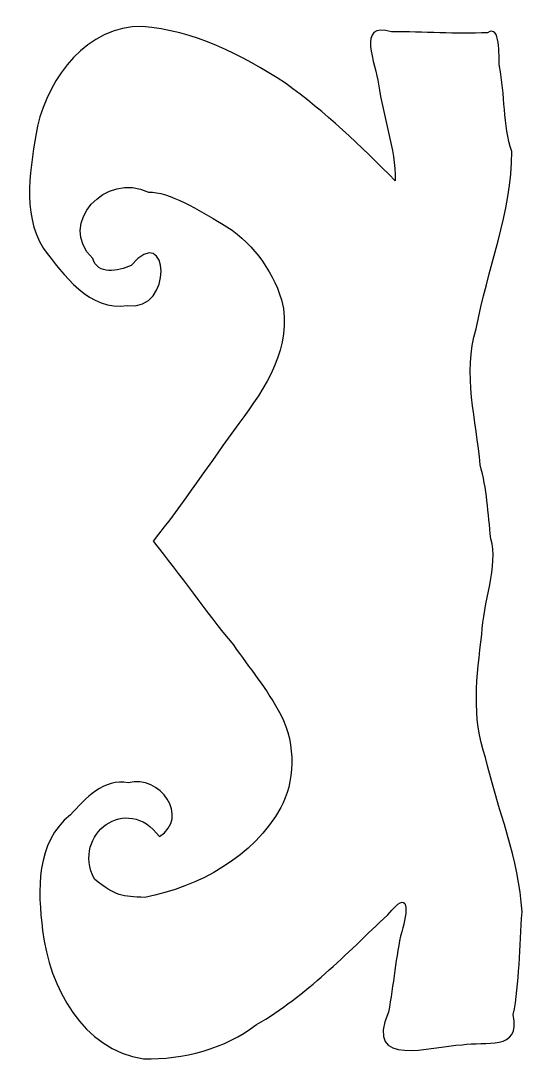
# Model space of a CAD drawing. Header units: centimetres. Extents: x -10.1 to 8.6, y -20.2 to 18.9.
import ezdxf

# ---------------------------------------------------------------- set-up
doc = ezdxf.new("R2010")
doc.units = ezdxf.units.CM
doc.header["$MEASUREMENT"] = 0
doc.layers.add('Layer 1', color=7, linetype='Continuous')

msp = doc.modelspace()

# ---------------------------------------------------------------- linework, layer by layer
at = {"layer": 'Layer 1'}
msp.add_open_spline([(-5.48379, -19.83815), (-7.76453, -19.50068), (-9.00403, -17.14804), (-9.25198, -15.05124), (-9.25198, -15.05124), (-9.43999, -13.56923), (-9.51193, -11.75795), (-8.2182, -10.74334), (-8.2182, -10.74334), (-7.67124, -10.13643), (-6.96067, -9.35631), (-6.05707, -9.54621), (-6.05707, -9.54621), (-4.8913, -9.22248), (-3.72929, -10.82111), (-4.89731, -11.55102), (-4.89731, -11.55102), (-6.08674, -9.91441), (-8.1883, -11.4594), (-7.32044, -13.13196), (-7.32044, -13.13196), (-6.51061, -13.78962), (-6.28458, -13.77412), (-5.44254, -13.81702), (-5.44254, -13.81702), (-3.43227, -13.42775), (-1.37569, -12.30148), (-0.36856, -10.45979), (-0.36856, -10.45979), (0.13285, -9.56965), (0.22602, -8.13901), (-0.37039, -7.00699), (-0.37039, -7.00699), (-0.86139, -6.06291), (-1.55338, -5.25486), (-2.13666, -4.40013), (-2.13666, -4.40013), (-3.18699, -3.15064), (-4.09988, -1.7976), (-5.13407, -0.53557), (-5.13407, -0.53557), (-4.01079, 0.86063), (-2.99498, 2.40567), (-1.92982, 3.85435), (-1.92982, 3.85435), (-0.94413, 5.16198), (0.10054, 6.73085), (-0.33708, 8.45776), (-0.33708, 8.45776), (-0.70663, 9.6286), (-1.48746, 10.6758), (-2.58156, 11.31139), (-2.58156, 11.31139), (-3.36822, 11.76379), (-4.54743, 12.51679), (-5.30064, 12.47045), (-5.30064, 12.47045), (-6.87319, 13.25995), (-8.7331, 11.3134), (-7.38218, 10.00086), (-7.38218, 10.00086), (-7.19288, 9.38112), (-6.45875, 9.51583), (-5.9475, 9.74646), (-5.9475, 9.74646), (-4.52509, 11.43698), (-4.35076, 7.97768), (-6.08992, 8.25193), (-6.08992, 8.25193), (-7.48985, 8.01658), (-8.48956, 9.39879), (-9.22523, 10.38035), (-9.22523, 10.38035), (-10.0621, 11.72003), (-9.68329, 13.46186), (-9.45063, 14.94039), (-9.45063, 14.94039), (-9.00282, 16.77716), (-7.59956, 18.67655), (-5.5346, 18.65035), (-5.5346, 18.65035), (-3.64426, 18.50867), (-1.81547, 17.60392), (-0.19203, 16.53416), (-0.19203, 16.53416), (1.29817, 15.46945), (2.61542, 14.19638), (3.89896, 12.9031), (3.89896, 12.9031), (3.91428, 14.10074), (3.44543, 15.28863), (3.28126, 16.49844), (3.28126, 16.49844), (3.18631, 17.24439), (2.41673, 18.8577), (3.76811, 18.45538), (3.76811, 18.45538), (4.95702, 18.45323), (6.16984, 18.36293), (7.34079, 18.41947), (7.34079, 18.41947), (7.84449, 18.73111), (7.76073, 17.56936), (7.789, 17.16015), (7.789, 17.16015), (8.00203, 16.11585), (7.92654, 14.98058), (8.24711, 13.98631), (8.24711, 13.98631), (8.26522, 11.71643), (7.32717, 9.58945), (6.92357, 7.38031), (6.92357, 7.38031), (6.39451, 5.72861), (6.94556, 3.93269), (7.07069, 2.30497), (7.07069, 2.30497), (7.31824, 1.43941), (7.36538, 0.50441), (7.46672, -0.44614), (7.46672, -0.44614), (7.77426, -1.42161), (7.1701, -2.86276), (7.13249, -4.01325), (7.13249, -4.01325), (6.94511, -5.5496), (6.73534, -7.11275), (7.27052, -8.60526), (7.27052, -8.60526), (7.70961, -10.52614), (8.52998, -12.37881), (8.63421, -14.36132), (8.63421, -14.36132), (8.53827, -15.63401), (8.54126, -17.03069), (8.30751, -18.18595), (8.30751, -18.18595), (8.59179, -19.57546), (7.26239, -19.16557), (6.39599, -19.31092), (6.39599, -19.31092), (5.23451, -19.359), (2.73171, -20.21606), (3.64669, -18.09284), (3.64669, -18.09284), (3.84724, -17.09329), (3.91781, -15.97095), (4.14287, -15.09656), (4.14287, -15.09656), (4.37532, -14.363), (4.45821, -13.4156), (3.62452, -14.47128), (3.62452, -14.47128), (2.06737, -15.91316), (0.58731, -17.49063), (-1.26917, -18.55838), (-1.26917, -18.55838), (-2.44587, -19.46603), (-4.01361, -19.86358), (-5.48379, -19.83815)], degree=3, knots=[0, 0, 0, 0, 0.02439024, 0.02439024, 0.02439024, 0.02439024, 0.04878049, 0.04878049, 0.04878049, 0.04878049, 0.07317073, 0.07317073, 0.07317073, 0.07317073, 0.09756098, 0.09756098, 0.09756098, 0.09756098, 0.12195122, 0.12195122, 0.12195122, 0.12195122, 0.14634146, 0.14634146, 0.14634146, 0.14634146, 0.17073171, 0.17073171, 0.17073171, 0.17073171, 0.19512195, 0.19512195, 0.19512195, 0.19512195, 0.2195122, 0.2195122, 0.2195122, 0.2195122, 0.24390244, 0.24390244, 0.24390244, 0.24390244, 0.26829268, 0.26829268, 0.26829268, 0.26829268, 0.29268293, 0.29268293, 0.29268293, 0.29268293, 0.31707317, 0.31707317, 0.31707317, 0.31707317, 0.34146341, 0.34146341, 0.34146341, 0.34146341, 0.36585366, 0.36585366, 0.36585366, 0.36585366, 0.3902439, 0.3902439, 0.3902439, 0.3902439, 0.41463415, 0.41463415, 0.41463415, 0.41463415, 0.43902439, 0.43902439, 0.43902439, 0.43902439, 0.46341463, 0.46341463, 0.46341463, 0.46341463, 0.48780488, 0.48780488, 0.48780488, 0.48780488, 0.51219512, 0.51219512, 0.51219512, 0.51219512, 0.53658537, 0.53658537, 0.53658537, 0.53658537, 0.56097561, 0.56097561, 0.56097561, 0.56097561, 0.58536585, 0.58536585, 0.58536585, 0.58536585, 0.6097561, 0.6097561, 0.6097561, 0.6097561, 0.63414634, 0.63414634, 0.63414634, 0.63414634, 0.65853659, 0.65853659, 0.65853659, 0.65853659, 0.68292683, 0.68292683, 0.68292683, 0.68292683, 0.70731707, 0.70731707, 0.70731707, 0.70731707, 0.73170732, 0.73170732, 0.73170732, 0.73170732, 0.75609756, 0.75609756, 0.75609756, 0.75609756, 0.7804878, 0.7804878, 0.7804878, 0.7804878, 0.80487805, 0.80487805, 0.80487805, 0.80487805, 0.82926829, 0.82926829, 0.82926829, 0.82926829, 0.85365854, 0.85365854, 0.85365854, 0.85365854, 0.87804878, 0.87804878, 0.87804878, 0.87804878, 0.90243902, 0.90243902, 0.90243902, 0.90243902, 0.92682927, 0.92682927, 0.92682927, 0.92682927, 0.95121951, 0.95121951, 0.95121951, 0.95121951, 1, 1, 1, 1], dxfattribs=at)

doc.saveas('drawing.dxf')
